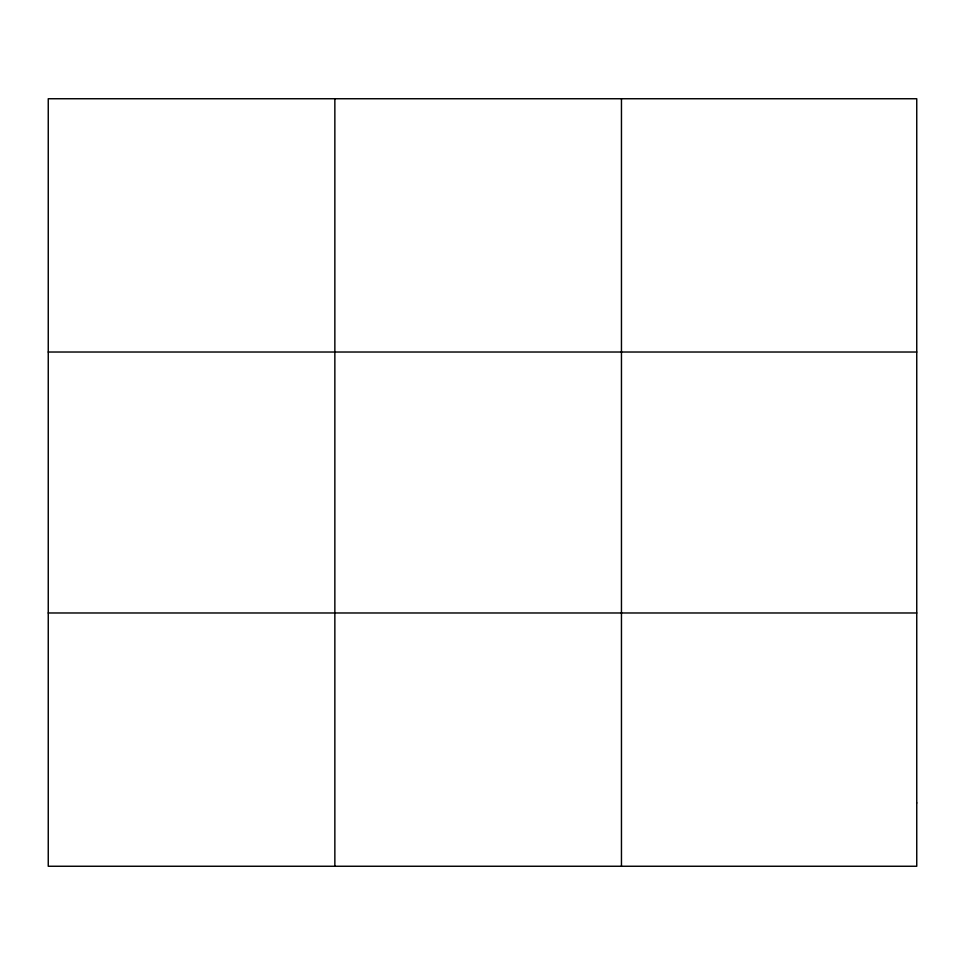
<?xml version="1.0" encoding="UTF-8"?>
<svg xmlns="http://www.w3.org/2000/svg" width="965" height="965" viewBox="0 0 965 965"><rect width="100%" height="100%" fill="white"/><g stroke="black" fill="none" stroke-linecap="round" stroke-linejoin="round"><path stroke-width="1.45" d="M334.855 98.744L334.855 866.256M621.46 98.744L621.46 866.256M48.25 352.02L916.75 352.02M48.25 612.98L916.75 612.98M916.75 802.94L916.75 866.256L48.25 866.256L48.25 98.744L916.75 98.744L916.75 802.94"/></g></svg>
